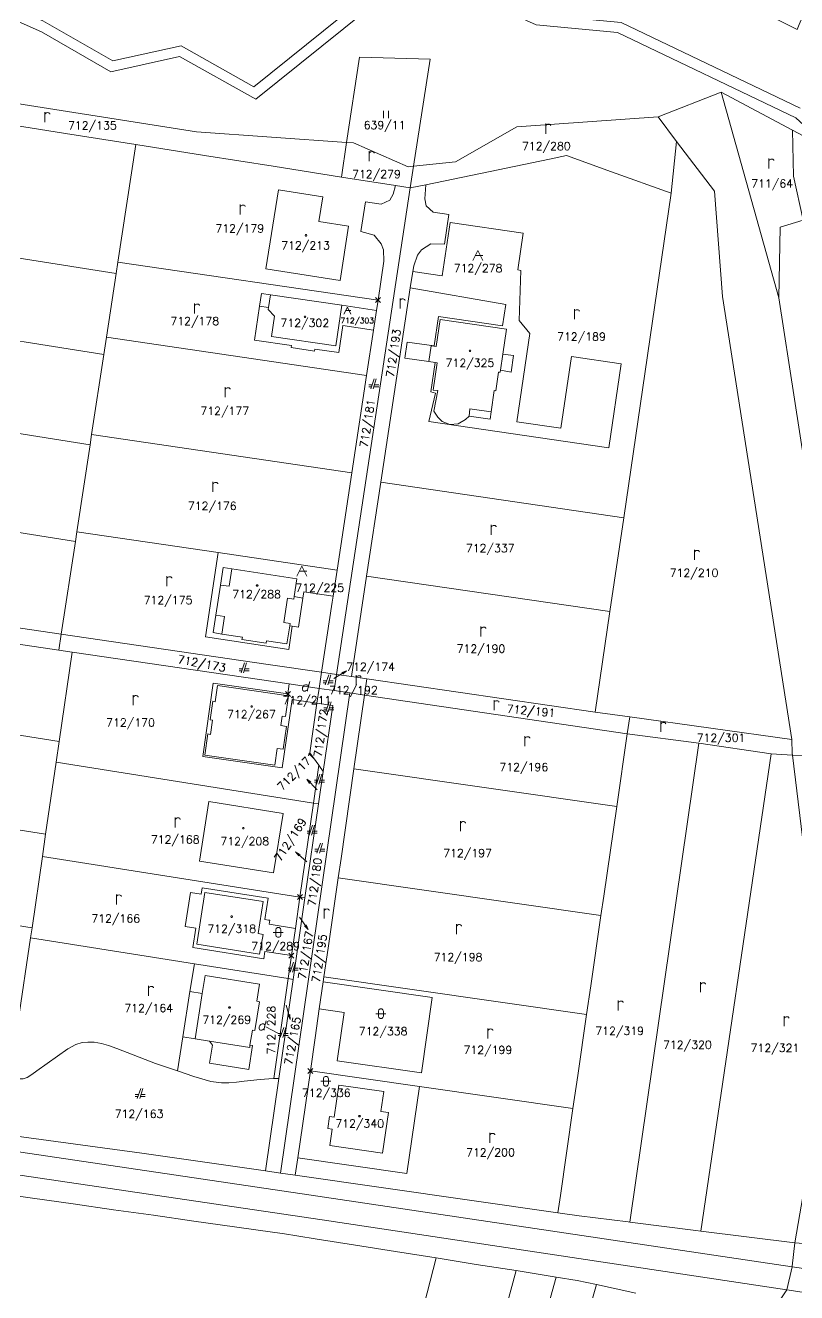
# Model space of a CAD drawing. Extents: x -443817 to 3, y -1171930 to -442383.
# Drawn here: x -441924.7 to -441770.6, y -1170293.8 to -1170040.4 of the extents above; entities that cross this region are included whole.
import ezdxf
from ezdxf.enums import TextEntityAlignment as Align

# ---------------------------------------------------------------- set-up
doc = ezdxf.new("R2010")
doc.units = 0
doc.header["$LTSCALE"] = 0.5
doc.header["$PDMODE"] = 3
doc.header["$PDSIZE"] = 0.5
doc.layers.add('KLADPAR', color=7, linetype='Continuous', lineweight=0)
doc.layers.add('ZAPPAR', color=7, linetype='Continuous', lineweight=0)
doc.styles.add('ROMANS', font='romans.shx', dxfattribs={"height": 0.2})

# ---------------------------------------------------------------- blocks, each defined once
blk = doc.blocks.new('$479')
at = {"color": 0, "flags": 128}
for points in [[(0, 0), (0, 1.27), (0, 2)], [(0, 1.6), (0.1, 1.73), (0.23, 1.84), (0.37, 1.89), (0.6, 1.9), (0.77, 1.87), (0.87, 1.8), (0.96, 1.7), (1, 1.6)]]:
    blk.add_lwpolyline(points, dxfattribs=at)
blk = doc.blocks.new('$32')
at = {"color": 0}
for p, q in [((-0.5, 1.5), (-0.5, 0)), ((0.5, 0), (0.5, 1.5))]:
    blk.add_line(p, q, dxfattribs=at)
blk = doc.blocks.new('$432')
at = {"color": 0}
for p, q in [((-0.32, 0.8), (-1, 0.8)), ((-1, 0.4), (-0.46, 0.4)), ((0.1, 2), (-0.6, 0)), ((-0.1, 0), (0.5, 2)), ((0.02, 0.4), (1, 0.4)), ((1, 0.8), (0.14, 0.8))]:
    blk.add_line(p, q, dxfattribs=at)
blk = doc.blocks.new('$45')
at = {"color": 0, "flags": 128}
blk.add_lwpolyline([(0.09, 0.15), (0.18, 0), (0.09, -0.15), (-0.09, -0.15), (-0.18, 0), (-0.09, 0.15), (0.09, 0.15)], dxfattribs=at)
blk = doc.blocks.new('$489')
at = {"color": 0}
blk.add_line((-0.2, 2), (0, 3), dxfattribs=at)
at = {"color": 0, "flags": 128}
blk.add_lwpolyline([(0, 0), (0, 3), (0.2, 2)], dxfattribs=at)
blk = doc.blocks.new('$435')
at = {"color": 0}
blk.add_line((1, 1), (-0.5, 1), dxfattribs=at)
at = {"color": 0, "flags": 128}
blk.add_lwpolyline([(-1, 0), (0, 2), (1, 0)], dxfattribs=at)
blk = doc.blocks.new('$431')
at = {"color": 0}
blk.add_line((0.63, 0.99), (0.9, 1.89), dxfattribs=at)
at = {"color": 0, "flags": 128}
blk.add_lwpolyline([(0.45, 0), (0.45, 0.27), (0.63, 0.99), (0.54, 1.17), (0.36, 1.26), (0.09, 1.26), (-0.18, 1.17), (-0.36, 0.99), (-0.54, 0.72), (-0.54, 0.36), (-0.45, 0.09), (-0.27, 0), (0, 0), (0.18, 0.09), (0.45, 0.27)], dxfattribs=at)
blk = doc.blocks.new('$42')
at = {"color": 0, "flags": 128}
for points in [[(-1, 1), (0.27, 1), (1, 1)], [(-0.5, 1.5), (-0.4, 1.79), (-0.15, 1.97), (0.16, 1.97), (0.41, 1.79), (0.51, 1.5), (0.51, 0.5), (0.41, 0.21), (0.16, 0.03), (-0.15, 0.03), (-0.4, 0.21), (-0.5, 0.5), (-0.5, 1.5)]]:
    blk.add_lwpolyline(points, dxfattribs=at)

msp = doc.modelspace()

# ---------------------------------------------------------------- linework, layer by layer
at = {"layer": 'KLADPAR', "color": 7, "linetype": 'Continuous', "flags": 128}
for points in [[(-442157.17, -1169922.18), (-442135.45, -1169922.33), (-442127.41, -1169924.68), (-442114.64, -1169925.98), (-442095.32, -1169928.71), (-442054.84, -1169953.17), (-442043.97, -1169962.1), (-442006.12, -1169971.28), (-441968.82, -1170003.87), (-441948.55, -1170027.5), (-441921.15, -1170039.56), (-441907.17, -1170047.55), (-441893.51, -1170044.5), (-441879.01, -1170052.7), (-441857.96, -1170035.78), (-441840.73, -1170029.84), (-441821.91, -1170038.34), (-441805.59, -1170039.89), (-441769.88, -1170056.97)], [(-441769.88, -1170056.97), (-441805.59, -1170039.89), (-441821.91, -1170038.34), (-441840.73, -1170029.84), (-441857.96, -1170035.78), (-441879.01, -1170052.7), (-441893.51, -1170044.5), (-441907.17, -1170047.55), (-441921.15, -1170039.56), (-441948.55, -1170027.5), (-441968.82, -1170003.87), (-442006.12, -1169971.28), (-442043.97, -1169962.1), (-442054.84, -1169953.17), (-442095.32, -1169928.71), (-442114.64, -1169925.98), (-442127.41, -1169924.68), (-442135.45, -1169922.33), (-442157.17, -1169922.18)], [(-441763.47, -1170065.56), (-441770.69, -1170058.9), (-441806.32, -1170041.87), (-441822.62, -1170040.36), (-441840.86, -1170032.04), (-441856.66, -1170037.52), (-441878.61, -1170055.2), (-441893.89, -1170046.67), (-441907.61, -1170049.73), (-441921.46, -1170041.74), (-441949.78, -1170029.14), (-441970.37, -1170004.86), (-442007.09, -1169973.11), (-442044.95, -1169963.95), (-442056.29, -1169954.6), (-442096.01, -1169930.65), (-442116.28, -1169927.78), (-442127.59, -1169926.69), (-442135.94, -1169924.31), (-442157.75, -1169924.15)], [(-442157.75, -1169924.15), (-442135.94, -1169924.31), (-442127.59, -1169926.69), (-442116.28, -1169927.78), (-442096.01, -1169930.65), (-442056.29, -1169954.6), (-442044.95, -1169963.95), (-442007.09, -1169973.11), (-441970.37, -1170004.86), (-441949.78, -1170029.14), (-441949.78, -1170029.14), (-441921.46, -1170041.74), (-441907.61, -1170049.73), (-441893.89, -1170046.67), (-441878.61, -1170055.2), (-441856.66, -1170037.52), (-441840.86, -1170032.04), (-441822.62, -1170040.36), (-441806.32, -1170041.87), (-441770.69, -1170058.9), (-441763.47, -1170065.56)], [(-441736.02, -1170080.26), (-441771.37, -1170061.39), (-441785.66, -1170053.77), (-441798.24, -1170058.7), (-441826.48, -1170060.75), (-441838.72, -1170067.75), (-441847.08, -1170068.62), (-441843.78, -1170047.19), (-441857.92, -1170046.81), (-441860.48, -1170063.85), (-441890.49, -1170061.7), (-441934.89, -1170054.74), (-441955.74, -1170055.73), (-441958.38, -1170051.88), (-441956.46, -1170038.62)], [(-441778.86, -1170037.04), (-441770.48, -1170041.27)], [(-441768.91, -1170186.49), (-441771.38, -1170186.35), (-441771.42, -1170186.02), (-441771.55, -1170183.22), (-441785.39, -1170094.67), (-441787, -1170073.61), (-441794.59, -1170063.68), (-441798.24, -1170058.7), (-441785.66, -1170053.77), (-441774.11, -1170094.89), (-441767.83, -1170135.41)], [(-441925.11, -1170251.07), (-441924.27, -1170250.79), (-441923.35, -1170250.24), (-441922.37, -1170249.49), (-441916.17, -1170245.09), (-441914.57, -1170244.24), (-441913.31, -1170243.84), (-441912.21, -1170243.75), (-441910.9, -1170243.76), (-441909.47, -1170244), (-441908.02, -1170244.45), (-441906.39, -1170245), (-441898.67, -1170247.99), (-441894.28, -1170249.47), (-441890.97, -1170250.59), (-441887.57, -1170251.59), (-441885.47, -1170251.89), (-441884.02, -1170251.91), (-441882.5, -1170251.72), (-441880.93, -1170251.58), (-441877.72, -1170251.22), (-441876, -1170251.1), (-441875.02, -1170251.05), (-441874.01, -1170250.99), (-441876.68, -1170269.49), (-441901.42, -1170265.93), (-441929.36, -1170262.17)], [(-441929.36, -1170262.17), (-441901.42, -1170265.93), (-441876.68, -1170269.49), (-441873.7, -1170269.92), (-441870.73, -1170270.35), (-441818.27, -1170277.88), (-441814.03, -1170278.49), (-441804.25, -1170279.71), (-441803.89, -1170279.75), (-441790.69, -1170281.39), (-441789.68, -1170281.52), (-441770.95, -1170283.85), (-441771.44, -1170288.52), (-441771.48, -1170288.69), (-441772.51, -1170293.3), (-441776.79, -1170299.65)], [(-441931.28, -1170273.82), (-441923.25, -1170274.95), (-441915.12, -1170276.11), (-441907.08, -1170277.25), (-441899.05, -1170278.38), (-441891.01, -1170279.53), (-441882.88, -1170280.68), (-441874.84, -1170281.79), (-441873.26, -1170282.04), (-441866.74, -1170283.08), (-441858.72, -1170284.35), (-441850.72, -1170285.64), (-441842.58, -1170286.91), (-441870.27, -1170394.72)], [(-441802.7, -1170293.97), (-441810.57, -1170292.23), (-441814.44, -1170291.38), (-441818.6, -1170290.72), (-441826.6, -1170289.44), (-441834.6, -1170288.18), (-441842.58, -1170286.91), (-441850.72, -1170285.64), (-441858.72, -1170284.35), (-441866.74, -1170283.08), (-441873.26, -1170282.04), (-441874.84, -1170281.79), (-441882.88, -1170280.68), (-441891.01, -1170279.53), (-441899.05, -1170278.38), (-441907.08, -1170277.25), (-441915.12, -1170276.11), (-441923.25, -1170274.95), (-441931.28, -1170273.82)], [(-441776.79, -1170299.65), (-441772.51, -1170293.3), (-441771.48, -1170288.69), (-441771.44, -1170288.52), (-441770.95, -1170283.85), (-441769.2, -1170284.01)], [(-441841.62, -1170401.2), (-441810.57, -1170292.23), (-441802.7, -1170293.97)]]:
    msp.add_lwpolyline(points, dxfattribs=at)
for points in [[(-441763.11, -1170024.05), (-441770.05, -1170040.26), (-441770.48, -1170041.27), (-441778.86, -1170037.04), (-441794.9, -1170028.2), (-441797, -1170022.4), (-441788.6, -1170008.6), (-441763.11, -1170024.05)], [(-441847.08, -1170068.62), (-441848.18, -1170068.73), (-441859.12, -1170063.95), (-441860.48, -1170063.85), (-441857.92, -1170046.81), (-441843.78, -1170047.19), (-441847.08, -1170068.62)], [(-441890.49, -1170061.7), (-441860.48, -1170063.85), (-441861.52, -1170070.76), (-441875.15, -1170068.61), (-441888.87, -1170066.44), (-441902.61, -1170064.27), (-441916.63, -1170062.06), (-441930.41, -1170059.88), (-441944.99, -1170057.57), (-441955.89, -1170055.85), (-441956.21, -1170058.02), (-441959.2, -1170057.55), (-441958.38, -1170051.88), (-441955.74, -1170055.73), (-441934.89, -1170054.74), (-441890.49, -1170061.7)], [(-441774.11, -1170094.89), (-441785.66, -1170053.77), (-441771.37, -1170061.39), (-441771.21, -1170070.59), (-441769.24, -1170079.36), (-441773.87, -1170080.77), (-441774.11, -1170094.89)], [(-441906.52, -1170090.03), (-441959.65, -1170081.63), (-441956.21, -1170058.02), (-441955.89, -1170055.85), (-441944.99, -1170057.57), (-441930.41, -1170059.88), (-441916.63, -1170062.06), (-441902.61, -1170064.27), (-441906.18, -1170087.76), (-441906.52, -1170090.03)], [(-441847.75, -1170072.94), (-441847.08, -1170068.62), (-441838.72, -1170067.75), (-441826.48, -1170060.75), (-441798.24, -1170058.7), (-441794.59, -1170063.68), (-441795.6, -1170074.01), (-441807.55, -1170069.7), (-441816.55, -1170066.46), (-441819.96, -1170067.17), (-441833.72, -1170070.03), (-441844.62, -1170072.29), (-441847.75, -1170072.94)], [(-441767.83, -1170135.41), (-441774.11, -1170094.89), (-441773.87, -1170080.77), (-441769.24, -1170079.36), (-441771.21, -1170070.59), (-441771.37, -1170061.39), (-441736.02, -1170080.26), (-441735.9, -1170129.11), (-441737.94, -1170113.93), (-441737.97, -1170103.02), (-441750.99, -1170103.08), (-441752.99, -1170103.09), (-441752.93, -1170114.99), (-441741.83, -1170114.99), (-441739.14, -1170133.31), (-441740.88, -1170133.41), (-441767.83, -1170135.41)], [(-441854.2, -1170095.37), (-441906.18, -1170087.76), (-441902.61, -1170064.27), (-441888.87, -1170066.44), (-441875.15, -1170068.61), (-441861.52, -1170070.76), (-441850.72, -1170072.47), (-441851.2, -1170074.18), (-441851.87, -1170075.42), (-441853.56, -1170076.18), (-441856.67, -1170075.72), (-441857.62, -1170081.65), (-441854.98, -1170082.39), (-441853.58, -1170084.09), (-441853.08, -1170085.34), (-441853.01, -1170087.58), (-441854.2, -1170095.37)], [(-441847.08, -1170068.62), (-441847.75, -1170072.94), (-441850.72, -1170072.47), (-441861.52, -1170070.76), (-441860.48, -1170063.85), (-441859.12, -1170063.95), (-441848.18, -1170068.73), (-441847.08, -1170068.62)], [(-441771.55, -1170183.22), (-441803.91, -1170178.72), (-441810.8, -1170177.77), (-441807.85, -1170157.66), (-441805.1, -1170138.88), (-441795.6, -1170074.01), (-441794.59, -1170063.68), (-441787, -1170073.61), (-441785.39, -1170094.67), (-441771.55, -1170183.22)], [(-441844.62, -1170072.29), (-441833.72, -1170070.03), (-441819.96, -1170067.17), (-441816.55, -1170066.46), (-441807.55, -1170069.7), (-441795.6, -1170074.01), (-441805.1, -1170138.88), (-441853.63, -1170131.77), (-441847.75, -1170092.95), (-441828.69, -1170096.22), (-441829.32, -1170100.53), (-441842.1, -1170098.66), (-441842.96, -1170104.54), (-441848.38, -1170103.75), (-441848.87, -1170106.96), (-441844.03, -1170107.67), (-441842.81, -1170107.85), (-441843.67, -1170113.74), (-441842.74, -1170113.95), (-441844.03, -1170119.66), (-441808.11, -1170124.92), (-441805.65, -1170108.1), (-441815.54, -1170106.65), (-441817.64, -1170120.99), (-441826.45, -1170119.7), (-441823.86, -1170102.07), (-441826.02, -1170099.44), (-441825.68, -1170089.44), (-441826.29, -1170089.35), (-441825.21, -1170081.98), (-441839.81, -1170079.84), (-441841.37, -1170090.51), (-441847.24, -1170089.63), (-441847.07, -1170088.49), (-441846.34, -1170086.36), (-441845.49, -1170085.32), (-441843.65, -1170084.11), (-441840.91, -1170084.19), (-441840.06, -1170078.24), (-441843.16, -1170077.76), (-441844.55, -1170076.53), (-441844.82, -1170075.15), (-441844.62, -1170072.29)], [(-441866, -1170079.67), (-441865.22, -1170074.73), (-441874.11, -1170073.33), (-441876.6, -1170089.13), (-441861.79, -1170091.48), (-441860.07, -1170080.61), (-441866, -1170079.67)], [(-441865.22, -1170074.73), (-441866, -1170079.67), (-441860.07, -1170080.61), (-441861.79, -1170091.48), (-441876.6, -1170089.13), (-441874.11, -1170073.33), (-441865.22, -1170074.73)], [(-441856.48, -1170110.42), (-441855.11, -1170101.39), (-441854.51, -1170097.44), (-441854.2, -1170095.37), (-441853.01, -1170087.58), (-441853.08, -1170085.34), (-441853.58, -1170084.09), (-441854.98, -1170082.39), (-441857.62, -1170081.65), (-441856.67, -1170075.72), (-441853.56, -1170076.18), (-441851.87, -1170075.42), (-441851.2, -1170074.18), (-441850.72, -1170072.47), (-441847.75, -1170072.94), (-441862.5, -1170170.21), (-441865.48, -1170169.78), (-441863.35, -1170155.77), (-441863.18, -1170154.58), (-441862.38, -1170149.34), (-441859.43, -1170129.88), (-441856.48, -1170110.42)], [(-441847.75, -1170072.94), (-441844.62, -1170072.29), (-441844.82, -1170075.15), (-441844.55, -1170076.53), (-441843.16, -1170077.76), (-441840.06, -1170078.24), (-441840.91, -1170084.19), (-441843.65, -1170084.11), (-441845.49, -1170085.32), (-441846.34, -1170086.36), (-441847.07, -1170088.49), (-441847.24, -1170089.63), (-441847.75, -1170092.95), (-441853.63, -1170131.77), (-441856.48, -1170150.54), (-441859.53, -1170170.64), (-441862.5, -1170170.21), (-441847.75, -1170072.94)], [(-441908.99, -1170106.22), (-441941.76, -1170101.04), (-441962.02, -1170097.84), (-441959.65, -1170081.63), (-441906.52, -1170090.03), (-441908.47, -1170102.81), (-441908.99, -1170106.22)], [(-441828.69, -1170096.22), (-441847.75, -1170092.95), (-441847.24, -1170089.63), (-441841.37, -1170090.51), (-441839.81, -1170079.84), (-441825.21, -1170081.98), (-441826.29, -1170089.35), (-441825.68, -1170089.44), (-441826.02, -1170099.44), (-441823.86, -1170102.07), (-441826.45, -1170119.7), (-441817.64, -1170120.99), (-441815.54, -1170106.65), (-441805.65, -1170108.1), (-441808.11, -1170124.92), (-441844.03, -1170119.66), (-441842.74, -1170113.95), (-441843.67, -1170113.74), (-441842.81, -1170107.85), (-441842.4, -1170107.91), (-441843.21, -1170113.35), (-441842.24, -1170113.43), (-441843.02, -1170117.6), (-441842.28, -1170118.81), (-441841.38, -1170119.64), (-441839.82, -1170120.22), (-441838.17, -1170120.11), (-441836.7, -1170119.24), (-441836, -1170118.59), (-441831.79, -1170119.21), (-441831.57, -1170117.73), (-441830.96, -1170113.48), (-441830.66, -1170113.53), (-441830.13, -1170109.76), (-441829.78, -1170109.81), (-441829.71, -1170109.41), (-441827.57, -1170109.77), (-441827.11, -1170106.48), (-441829.25, -1170106.17), (-441828.52, -1170101.18), (-441841.77, -1170099.25), (-441842.55, -1170104.63), (-441843.56, -1170104.49), (-441844.03, -1170107.67), (-441848.87, -1170106.96), (-441848.38, -1170103.75), (-441842.96, -1170104.54), (-441842.1, -1170098.66), (-441829.32, -1170100.53), (-441828.69, -1170096.22)], [(-441854.2, -1170095.37), (-441854.51, -1170097.44), (-441861.43, -1170096.41), (-441875.68, -1170094.29), (-441877.5, -1170094.02), (-441877.89, -1170096.6), (-441878.89, -1170103.36), (-441871.48, -1170104.46), (-441871.54, -1170104.86), (-441866.89, -1170105.55), (-441866.84, -1170105.15), (-441862.03, -1170105.86), (-441861.23, -1170100.48), (-441855.11, -1170101.39), (-441856.48, -1170110.42), (-441908.47, -1170102.81), (-441906.52, -1170090.03), (-441906.18, -1170087.76), (-441854.2, -1170095.37)], [(-441854.51, -1170097.44), (-441855.11, -1170101.39), (-441861.23, -1170100.48), (-441862.03, -1170105.86), (-441866.84, -1170105.15), (-441866.89, -1170105.55), (-441871.54, -1170104.86), (-441871.48, -1170104.46), (-441878.89, -1170103.36), (-441877.89, -1170096.6), (-441877.5, -1170094.02), (-441875.68, -1170094.29), (-441876.06, -1170096.88), (-441876.12, -1170097.26), (-441874.89, -1170098.56), (-441875.5, -1170102.63), (-441862.64, -1170104.54), (-441861.43, -1170096.41), (-441854.51, -1170097.44)], [(-441861.43, -1170096.41), (-441862.64, -1170104.54), (-441875.5, -1170102.63), (-441874.89, -1170098.56), (-441876.12, -1170097.26), (-441876.06, -1170096.88), (-441875.68, -1170094.29), (-441861.43, -1170096.41)], [(-441841.77, -1170099.25), (-441828.52, -1170101.18), (-441829.25, -1170106.17), (-441827.11, -1170106.48), (-441827.57, -1170109.77), (-441829.71, -1170109.41), (-441829.78, -1170109.81), (-441830.13, -1170109.76), (-441830.66, -1170113.53), (-441830.96, -1170113.48), (-441831.57, -1170117.73), (-441831.79, -1170119.21), (-441836, -1170118.59), (-441836.7, -1170119.24), (-441838.17, -1170120.11), (-441839.82, -1170120.22), (-441841.38, -1170119.64), (-441842.28, -1170118.81), (-441843.02, -1170117.6), (-441842.24, -1170113.43), (-441843.21, -1170113.35), (-441842.4, -1170107.91), (-441842.81, -1170107.85), (-441844.03, -1170107.67), (-441843.56, -1170104.49), (-441842.55, -1170104.63), (-441841.77, -1170099.25)], [(-441911.73, -1170124.3), (-441944.4, -1170119.13), (-441964.64, -1170115.92), (-441964.08, -1170112.03), (-441943.85, -1170115.07), (-441941.76, -1170101.04), (-441908.99, -1170106.22), (-441911.42, -1170122.27), (-441911.73, -1170124.3)], [(-441859.43, -1170129.88), (-441911.42, -1170122.27), (-441908.99, -1170106.22), (-441908.47, -1170102.81), (-441856.48, -1170110.42), (-441859.43, -1170129.88)], [(-441914.67, -1170143.62), (-441967.46, -1170135.27), (-441966.7, -1170130.08), (-441946.46, -1170133.11), (-441944.4, -1170119.13), (-441911.73, -1170124.3), (-441914.38, -1170141.73), (-441914.67, -1170143.62)], [(-441886.13, -1170145.86), (-441914.38, -1170141.73), (-441911.73, -1170124.3), (-441911.42, -1170122.27), (-441859.43, -1170129.88), (-441862.38, -1170149.34), (-441886.13, -1170145.86)], [(-441967.46, -1170135.27), (-441914.67, -1170143.62), (-441917.51, -1170162.17), (-441931.56, -1170160.11), (-441945.36, -1170158.09), (-441959.32, -1170156.06), (-441970.26, -1170154.46), (-441967.46, -1170135.27)], [(-441871.32, -1170160.6), (-441870.12, -1170160.8), (-441869.23, -1170154.94), (-441869.04, -1170153.72), (-441863.18, -1170154.58), (-441863.35, -1170155.77), (-441865.48, -1170169.78), (-441876.15, -1170168.22), (-441917.51, -1170162.17), (-441914.67, -1170143.62), (-441914.38, -1170141.73), (-441886.13, -1170145.86), (-441888.68, -1170162.69), (-441872.02, -1170165.21), (-441871.32, -1170160.6)], [(-441862.38, -1170149.34), (-441863.18, -1170154.58), (-441869.04, -1170153.72), (-441869.23, -1170154.94), (-441870.95, -1170154.67), (-441870.43, -1170151.09), (-441883.41, -1170149.11), (-441885.17, -1170148.85), (-441885.7, -1170152.34), (-441886.62, -1170158.39), (-441887.15, -1170161.87), (-441885.39, -1170162.14), (-441881.3, -1170162.75), (-441881.38, -1170163.23), (-441876.55, -1170163.96), (-441876.48, -1170163.49), (-441872.39, -1170164.11), (-441871.84, -1170160.52), (-441871.32, -1170160.6), (-441872.02, -1170165.21), (-441888.68, -1170162.69), (-441886.13, -1170145.86), (-441862.38, -1170149.34)], [(-441870.12, -1170160.8), (-441871.32, -1170160.6), (-441871.84, -1170160.52), (-441872.39, -1170164.11), (-441876.48, -1170163.49), (-441876.55, -1170163.96), (-441881.38, -1170163.23), (-441881.3, -1170162.75), (-441885.39, -1170162.14), (-441887.15, -1170161.87), (-441886.62, -1170158.39), (-441885.7, -1170152.34), (-441885.17, -1170148.85), (-441883.41, -1170149.11), (-441870.43, -1170151.09), (-441870.95, -1170154.67), (-441869.23, -1170154.94), (-441870.12, -1170160.8)], [(-441856.48, -1170150.54), (-441807.85, -1170157.66), (-441810.8, -1170177.77), (-441856.41, -1170171.09), (-441859.53, -1170170.64), (-441856.48, -1170150.54)], [(-441917.99, -1170165.34), (-441967.84, -1170158), (-441968.91, -1170158.85), (-441971.15, -1170160.64), (-441970.26, -1170154.46), (-441959.32, -1170156.06), (-441945.36, -1170158.09), (-441931.56, -1170160.11), (-441917.51, -1170162.17), (-441917.99, -1170165.34)], [(-441917.9, -1170183.6), (-441973.21, -1170174.85), (-441972.68, -1170171.18), (-441952.43, -1170174.17), (-441950.57, -1170161.55), (-441968.91, -1170158.85), (-441967.84, -1170158), (-441917.99, -1170165.34), (-441915.3, -1170165.75), (-441917.9, -1170183.6)], [(-441871.93, -1170172.13), (-441915.3, -1170165.75), (-441917.99, -1170165.34), (-441917.51, -1170162.17), (-441876.15, -1170168.22), (-441865.48, -1170169.78), (-441865.97, -1170173.01), (-441871.93, -1170172.13)], [(-441867.1, -1170195.94), (-441918.51, -1170187.78), (-441917.9, -1170183.6), (-441915.3, -1170165.75), (-441871.93, -1170172.13), (-441872.21, -1170174.11), (-441887.11, -1170171.96), (-441889.23, -1170186.63), (-441873.34, -1170188.93), (-441871.36, -1170175.23), (-441866.42, -1170175.98), (-441867.85, -1170185.88), (-441866.03, -1170188.38), (-441867.1, -1170195.94)], [(-441856.87, -1170174.36), (-441859.85, -1170173.92), (-441862.99, -1170173.45), (-441862.5, -1170170.21), (-441859.53, -1170170.64), (-441856.41, -1170171.09), (-441856.87, -1170174.36)], [(-441872.21, -1170174.11), (-441871.93, -1170172.13), (-441865.97, -1170173.01), (-441866.42, -1170175.98), (-441871.36, -1170175.23), (-441873.34, -1170188.93), (-441889.23, -1170186.63), (-441887.11, -1170171.96), (-441872.21, -1170174.11)], [(-441886.25, -1170172.45), (-441886.72, -1170175.68), (-441887.21, -1170175.6), (-441887.75, -1170179.27), (-441887.25, -1170179.35), (-441887.67, -1170182.21), (-441888.17, -1170182.13), (-441888.78, -1170186.34), (-441874.82, -1170188.38), (-441874.33, -1170185.01), (-441873.14, -1170185.18), (-441872.47, -1170180.63), (-441873.64, -1170180.46), (-441873.36, -1170178.56), (-441872.68, -1170178.66), (-441872.08, -1170174.52), (-441886.25, -1170172.45)], [(-441886.72, -1170175.68), (-441886.25, -1170172.45), (-441872.08, -1170174.52), (-441872.68, -1170178.66), (-441873.36, -1170178.56), (-441873.64, -1170180.46), (-441872.47, -1170180.63), (-441873.14, -1170185.18), (-441874.33, -1170185.01), (-441874.82, -1170188.38), (-441888.78, -1170186.34), (-441888.17, -1170182.13), (-441887.67, -1170182.21), (-441887.25, -1170179.35), (-441887.75, -1170179.27), (-441887.21, -1170175.6), (-441886.72, -1170175.68)], [(-441868.8, -1170214.91), (-441866.08, -1170196.1), (-441865.14, -1170189.6), (-441863.24, -1170176.46), (-441866.42, -1170175.98), (-441865.97, -1170173.01), (-441862.99, -1170173.45), (-441859.85, -1170173.92), (-441873.7, -1170269.92), (-441876.68, -1170269.49), (-441874.01, -1170250.99), (-441871.15, -1170231.2), (-441868.8, -1170214.91)], [(-441803.91, -1170178.72), (-441804.4, -1170182.1), (-441856.87, -1170174.36), (-441856.41, -1170171.09), (-441810.8, -1170177.77), (-441803.91, -1170178.72)], [(-441920.61, -1170202.17), (-441975.89, -1170193.43), (-441974.57, -1170184.25), (-441968.27, -1170185.25), (-441968.98, -1170189.69), (-441956.63, -1170191.65), (-441954.68, -1170179.3), (-441973.42, -1170176.33), (-441973.21, -1170174.85), (-441917.9, -1170183.6), (-441918.51, -1170187.78), (-441920.61, -1170202.17)], [(-441859.85, -1170173.92), (-441856.87, -1170174.36), (-441859, -1170189.1), (-441861.58, -1170207.02), (-441862.14, -1170210.88), (-441864.17, -1170224.94), (-441865, -1170230.68), (-441865.14, -1170231.67), (-441865.93, -1170237.11), (-441866.76, -1170242.86), (-441867.72, -1170249.49), (-441870.23, -1170266.89), (-441870.73, -1170270.35), (-441873.7, -1170269.92), (-441859.85, -1170173.92)], [(-441865.14, -1170189.6), (-441866.03, -1170188.38), (-441867.85, -1170185.88), (-441866.42, -1170175.98), (-441863.24, -1170176.46), (-441865.14, -1170189.6)], [(-441804.4, -1170182.1), (-441803.91, -1170178.72), (-441771.55, -1170183.22), (-441771.42, -1170186.02), (-441771.38, -1170186.35), (-441775.62, -1170186.1), (-441790.11, -1170183.96), (-441804.4, -1170182.1)], [(-441806.51, -1170196.64), (-441804.4, -1170182.1), (-441790.11, -1170183.96), (-441803.89, -1170279.75), (-441804.25, -1170279.71), (-441814.03, -1170278.49), (-441818.27, -1170277.88), (-441817.77, -1170274.43), (-441815.25, -1170257.02), (-441814.29, -1170250.4), (-441812.53, -1170238.22), (-441811.7, -1170232.48), (-441809.66, -1170218.42), (-441809.1, -1170214.56), (-441806.51, -1170196.64)], [(-441789.68, -1170281.52), (-441790.69, -1170281.39), (-441803.89, -1170279.75), (-441790.11, -1170183.96), (-441775.62, -1170186.1), (-441789.68, -1170281.52)], [(-441869.81, -1170214.76), (-441921.25, -1170206.6), (-441920.61, -1170202.17), (-441918.51, -1170187.78), (-441867.1, -1170195.94), (-441869.81, -1170214.76)], [(-441770.95, -1170283.85), (-441789.68, -1170281.52), (-441775.62, -1170186.1), (-441771.38, -1170186.35), (-441768.21, -1170212.69), (-441763.76, -1170242.54), (-441770.95, -1170283.85)], [(-441771.38, -1170186.35), (-441768.91, -1170186.49), (-441766.44, -1170212.67), (-441762.38, -1170242.9), (-441769.2, -1170284.01), (-441770.95, -1170283.85), (-441763.76, -1170242.54), (-441768.21, -1170212.69), (-441771.38, -1170186.35)], [(-441806.51, -1170196.64), (-441809.1, -1170214.56), (-441809.66, -1170218.42), (-441862.14, -1170210.88), (-441861.58, -1170207.02), (-441859, -1170189.1), (-441806.51, -1170196.64)], [(-441923.33, -1170220.89), (-441953.92, -1170216.05), (-441978.59, -1170212.14), (-441976.75, -1170199.37), (-441970.81, -1170200.23), (-441972.04, -1170209.13), (-441958.21, -1170211.32), (-441956.3, -1170197.54), (-441976.03, -1170194.42), (-441975.89, -1170193.43), (-441920.61, -1170202.17), (-441921.25, -1170206.6), (-441923.33, -1170220.89)], [(-441890.89, -1170228.07), (-441923.62, -1170222.89), (-441923.33, -1170220.89), (-441921.25, -1170206.6), (-441869.81, -1170214.76), (-441870.71, -1170221), (-441875.93, -1170220.17), (-441875.81, -1170219.38), (-441876.05, -1170219.34), (-441876.8, -1170219.22), (-441876.12, -1170214.97), (-441889.31, -1170212.88), (-441889.51, -1170214.17), (-441891.68, -1170213.82), (-441892.76, -1170220.64), (-441890.59, -1170220.98), (-441891.2, -1170224.83), (-441877.03, -1170227.08), (-441876.79, -1170225.6), (-441871.49, -1170226.44), (-441872.15, -1170231.04), (-441890.89, -1170228.07)], [(-441809.66, -1170218.42), (-441811.7, -1170232.48), (-441812.53, -1170238.22), (-441865, -1170230.68), (-441864.17, -1170224.94), (-441862.14, -1170210.88), (-441809.66, -1170218.42)], [(-441871.49, -1170226.44), (-441876.79, -1170225.6), (-441877.03, -1170227.08), (-441891.2, -1170224.83), (-441890.59, -1170220.98), (-441892.76, -1170220.64), (-441891.68, -1170213.82), (-441889.51, -1170214.17), (-441889.31, -1170212.88), (-441876.12, -1170214.97), (-441876.8, -1170219.22), (-441876.05, -1170219.34), (-441875.81, -1170219.38), (-441875.93, -1170220.17), (-441870.71, -1170221), (-441871.49, -1170226.44)], [(-441890.42, -1170224.17), (-441888.78, -1170213.83), (-441877.17, -1170215.64), (-441878.14, -1170222.04), (-441877.17, -1170222.2), (-441877.86, -1170226.17), (-441890.42, -1170224.17)], [(-441888.78, -1170213.83), (-441890.42, -1170224.17), (-441877.86, -1170226.17), (-441877.17, -1170222.2), (-441878.14, -1170222.04), (-441877.17, -1170215.64), (-441888.78, -1170213.83)], [(-441926.07, -1170239.57), (-441956.58, -1170234.72), (-441953.92, -1170216.05), (-441923.33, -1170220.89), (-441923.62, -1170222.89), (-441926.07, -1170239.57)], [(-441871.15, -1170231.2), (-441872.15, -1170231.04), (-441871.49, -1170226.44), (-441870.71, -1170221), (-441869.81, -1170214.76), (-441868.8, -1170214.91), (-441871.15, -1170231.2)], [(-441891.77, -1170233.62), (-441893.2, -1170242.66), (-441894.28, -1170249.47), (-441898.67, -1170247.99), (-441906.39, -1170245), (-441908.02, -1170244.45), (-441909.47, -1170244), (-441910.9, -1170243.76), (-441912.21, -1170243.75), (-441913.31, -1170243.84), (-441914.57, -1170244.24), (-441916.17, -1170245.09), (-441922.37, -1170249.49), (-441923.35, -1170250.24), (-441924.27, -1170250.79), (-441925.11, -1170251.07), (-441925.75, -1170251.06), (-441927.71, -1170250.86), (-441926.07, -1170239.57), (-441923.62, -1170222.89), (-441890.89, -1170228.07), (-441891.77, -1170233.62)], [(-441872.15, -1170231.04), (-441875.02, -1170251.05), (-441876, -1170251.1), (-441877.72, -1170251.22), (-441880.93, -1170251.58), (-441882.5, -1170251.72), (-441884.02, -1170251.91), (-441885.47, -1170251.89), (-441887.57, -1170251.59), (-441890.97, -1170250.59), (-441894.28, -1170249.47), (-441893.2, -1170242.66), (-441890.75, -1170243.06), (-441887.85, -1170243.53), (-441887.28, -1170244.34), (-441887.85, -1170247.97), (-441880.03, -1170249.21), (-441879.27, -1170244.43), (-441879.78, -1170244.35), (-441879.3, -1170241.33), (-441878.8, -1170241.41), (-441877.89, -1170235.66), (-441878.39, -1170235.58), (-441877.85, -1170232.13), (-441888.75, -1170230.41), (-441889.32, -1170234.01), (-441891.77, -1170233.62), (-441890.89, -1170228.07), (-441872.15, -1170231.04)], [(-441893.2, -1170242.66), (-441891.77, -1170233.62), (-441889.32, -1170234.01), (-441888.75, -1170230.41), (-441877.85, -1170232.13), (-441878.39, -1170235.58), (-441877.89, -1170235.66), (-441878.8, -1170241.41), (-441879.3, -1170241.33), (-441879.78, -1170244.35), (-441879.27, -1170244.43), (-441880.03, -1170249.21), (-441887.85, -1170247.97), (-441887.28, -1170244.34), (-441887.85, -1170243.53), (-441890.75, -1170243.06), (-441893.2, -1170242.66)], [(-441812.53, -1170238.22), (-441814.29, -1170250.4), (-441815.25, -1170257.02), (-441845.94, -1170252.62), (-441867.72, -1170249.49), (-441866.76, -1170242.86), (-441865.93, -1170237.11), (-441860.97, -1170237.83), (-441862.36, -1170247.48), (-441845.53, -1170249.89), (-441843.36, -1170234.8), (-441865.14, -1170231.67), (-441865, -1170230.68), (-441812.53, -1170238.22)], [(-441843.36, -1170234.8), (-441845.53, -1170249.89), (-441862.36, -1170247.48), (-441860.97, -1170237.83), (-441865.93, -1170237.11), (-441865.14, -1170231.67), (-441843.36, -1170234.8)], [(-441815.25, -1170257.02), (-441817.77, -1170274.43), (-441818.27, -1170277.88), (-441870.73, -1170270.35), (-441870.23, -1170266.89), (-441848.46, -1170270.04), (-441845.94, -1170252.62), (-441815.25, -1170257.02)], [(-441862.99, -1170258.76), (-441862.06, -1170252.32), (-441853.04, -1170253.62), (-441853.61, -1170257.63), (-441852.13, -1170257.84), (-441853.29, -1170265.96), (-441863.82, -1170264.45), (-441863.34, -1170261.18), (-441864.24, -1170261.05), (-441863.88, -1170258.63), (-441862.99, -1170258.76)], [(-441862.06, -1170252.32), (-441862.99, -1170258.76), (-441863.88, -1170258.63), (-441864.24, -1170261.05), (-441863.34, -1170261.18), (-441863.82, -1170264.45), (-441853.29, -1170265.96), (-441852.13, -1170257.84), (-441853.61, -1170257.63), (-441853.04, -1170253.62), (-441862.06, -1170252.32)], [(-441870.27, -1170394.72), (-441842.58, -1170286.91), (-441834.6, -1170288.18), (-441826.6, -1170289.44), (-441856, -1170397.95), (-441870.27, -1170394.72)], [(-441848.82, -1170399.57), (-441818.6, -1170290.72), (-441814.44, -1170291.38), (-441810.57, -1170292.23), (-441841.62, -1170401.2), (-441848.82, -1170399.57)]]:
    msp.add_lwpolyline(points, close=True, dxfattribs=at)
at = {"layer": 'KLADPAR', "color": 7, "linetype": 'Continuous'}
for p in [(-441854.2, -1170095.37), (-441872.21, -1170174.11), (-441869.81, -1170214.76), (-441871.49, -1170226.44), (-441867.72, -1170249.49)]:
    msp.add_point(p, dxfattribs=at)
for points in [[(-441856.48, -1170150.54), (-441853.63, -1170131.77), (-441805.1, -1170138.88), (-441807.85, -1170157.66)], [(-441865.97, -1170173.01), (-441865.48, -1170169.78), (-441862.5, -1170170.21), (-441862.99, -1170173.45)], [(-441856.87, -1170174.36), (-441804.4, -1170182.1), (-441806.51, -1170196.64), (-441859, -1170189.1)], [(-441866.08, -1170196.1), (-441867.1, -1170195.94), (-441866.03, -1170188.38), (-441865.14, -1170189.6)], [(-441875.06, -1170209.88), (-441873.18, -1170198.01), (-441888, -1170195.66), (-441889.88, -1170207.53)], [(-441873.18, -1170198.01), (-441875.06, -1170209.88), (-441889.88, -1170207.53), (-441888, -1170195.66)], [(-441868.8, -1170214.91), (-441869.81, -1170214.76), (-441867.1, -1170195.94), (-441866.08, -1170196.1)], [(-441874.01, -1170250.99), (-441875.02, -1170251.05), (-441872.15, -1170231.04), (-441871.15, -1170231.2)], [(-441867.72, -1170249.49), (-441845.94, -1170252.62), (-441848.46, -1170270.04), (-441870.23, -1170266.89)], [(-441856, -1170397.95), (-441826.6, -1170289.44), (-441818.6, -1170290.72), (-441848.82, -1170399.57)]]:
    msp.add_3dface(points, dxfattribs=at)
at = {"layer": 'ZAPPAR', "color": 7, "linetype": 'Continuous'}
for p, q in [((-441877.89, -1170096.6), (-441876.06, -1170096.88)), ((-441829.25, -1170106.17), (-441829.71, -1170109.41)), ((-441889.32, -1170234.01), (-441890.75, -1170243.06)), ((-441764.55, -1170289.72), (-441771.48, -1170288.69)), ((-441765.54, -1170294.33), (-441772.51, -1170293.3))]:
    msp.add_line(p, q, dxfattribs=at)
at = {"layer": 'ZAPPAR', "color": 7, "linetype": 'Continuous', "flags": 128}
for points in [[(-441831.57, -1170117.73), (-441835.83, -1170117.1), (-441836, -1170118.59)], [(-441885.7, -1170152.34), (-441883.94, -1170152.6), (-441883.41, -1170149.11)], [(-441871.84, -1170160.52), (-441871.76, -1170160.03), (-441873.02, -1170159.82), (-441872.26, -1170155), (-441871.03, -1170155.19), (-441870.95, -1170154.67)], [(-441885.39, -1170162.14), (-441884.86, -1170158.65), (-441886.62, -1170158.39)], [(-441771.48, -1170288.69), (-441871.17, -1170273.82), (-442220.27, -1170222.06), (-442370.78, -1170200.84), (-442410.68, -1170199.48), (-442442.4, -1170200.64), (-442473.25, -1170203.77), (-442498.21, -1170207.34), (-442527.51, -1170213.14), (-442557.44, -1170221.74), (-442558.68, -1170222.17)], [(-441771.48, -1170288.69), (-441871.17, -1170273.82), (-442220.27, -1170222.06), (-442370.78, -1170200.84), (-442410.68, -1170199.48), (-442442.4, -1170200.64), (-442473.25, -1170203.77), (-442498.21, -1170207.34), (-442527.51, -1170213.14), (-442557.44, -1170221.74), (-442558.68, -1170222.17)], [(-441772.51, -1170293.3), (-441865.36, -1170279.27), (-442048.43, -1170252.25), (-442213.6, -1170227.88), (-442371.24, -1170205.28), (-442397.97, -1170204.81), (-442418.11, -1170204.81), (-442447.23, -1170206.05), (-442475.51, -1170208.78), (-442496.01, -1170211.87), (-442527.23, -1170218.54), (-442556.93, -1170226.67), (-442559.48, -1170227.59)], [(-441772.51, -1170293.3), (-441865.36, -1170279.27), (-442048.43, -1170252.25), (-442213.6, -1170227.88), (-442371.24, -1170205.28), (-442397.97, -1170204.81), (-442418.11, -1170204.81), (-442447.23, -1170206.05), (-442475.51, -1170208.78), (-442496.01, -1170211.87), (-442527.23, -1170218.54), (-442556.93, -1170226.67), (-442559.48, -1170227.59)], [(-441887.85, -1170243.53), (-441879.84, -1170244.79), (-441879.78, -1170244.35)]]:
    msp.add_lwpolyline(points, dxfattribs=at)

# ---------------------------------------------------------------- block references
at = {"layer": 'KLADPAR', "color": 7, "linetype": 'Continuous'}
for name, p in [('$479', (-441920.76, -1170059.79)), ('$32', (-441852.59, -1170059.02)), ('$479', (-441820.68, -1170062.09)), ('$479', (-441855.96, -1170067.58)), ('$479', (-441776.09, -1170069.07)), ('$479', (-441881.71, -1170078.27)), ('$45', (-441868.58, -1170082.43)), ('$435', (-441834.25, -1170087.48)), ('$479', (-441890.85, -1170098.07)), ('$479', (-441849.78, -1170097.04)), ('$479', (-441814.95, -1170099.19)), ('$45', (-441868.79, -1170098.7)), ('$45', (-441835.83, -1170105.53)), ('$432', (-441855.06, -1170113.09)), ('$479', (-441884.71, -1170114.79)), ('$479', (-441887.18, -1170133.73)), ('$479', (-441831.58, -1170142.32)), ('$479', (-441790.96, -1170147.31)), ('$435', (-441869.39, -1170150.55)), ('$479', (-441896.37, -1170152.59)), ('$45', (-441878.34, -1170152.45)), ('$479', (-441833.63, -1170162.67)), ('$432', (-441880.96, -1170169.91)), ('$432', (-441864.15, -1170172.29)), ('$479', (-441858.56, -1170172.39)), ('$431', (-441868.75, -1170173.55)), ('$479', (-441903.1, -1170176.35)), ('$432', (-441864.05, -1170177.7)), ('$479', (-441831, -1170177.38)), ('$45', (-441879.43, -1170176.64)), ('$479', (-441797.69, -1170181.71)), ('$479', (-441824.84, -1170184.58)), ('$432', (-441865.91, -1170192.18)), ('$479', (-441894.72, -1170200.8)), ('$45', (-441881.11, -1170200.95)), ('$432', (-441867.37, -1170202.35)), ('$479', (-441837.71, -1170201.54)), ('$432', (-441865.81, -1170205.93)), ('$479', (-441906.46, -1170216.22)), ('$45', (-441883.43, -1170218.67)), ('$479', (-441864.94, -1170219.02)), ('$42', (-441874.12, -1170222.82)), ('$479', (-441838.51, -1170222.14)), ('$432', (-441871.18, -1170229.77)), ('$479', (-441900.03, -1170234.51)), ('$479', (-441789.76, -1170233.79)), ('$479', (-441806.19, -1170237.43)), ('$45', (-441883.88, -1170236.83)), ('$42', (-441853.63, -1170239.06)), ('$479', (-441773.05, -1170240.58)), ('$431', (-441877.43, -1170241.38)), ('$432', (-441873.14, -1170242.85)), ('$479', (-441832.25, -1170243.02)), ('$42', (-441864.61, -1170252.56)), ('$432', (-441901.7, -1170255.03)), ('$45', (-441857.9, -1170258.54)), ('$479', (-441831.83, -1170263.89))]:
    msp.add_blockref(name, p, dxfattribs=at)
at = {"layer": 'KLADPAR', "color": 7, "linetype": 'Continuous', "xscale": 0.7, "yscale": 0.7}
msp.add_blockref('$435', (-441860.3, -1170098.15), dxfattribs=at)
at = {"layer": 'KLADPAR', "color": 7, "linetype": 'Continuous'}
for p, rotation in [((-441863.05, -1170171.06), 301.490397), ((-441866.33, -1170193.28), 44.971458), ((-441868.43, -1170207.7), 47.962299), ((-441869.86, -1170218.74), 214.515396), ((-441872.52, -1170236.33), 195.04056)]:
    msp.add_blockref('$489', p, dxfattribs=dict(at, rotation=rotation))

# ---------------------------------------------------------------- texts
at = {"layer": 'KLADPAR', "color": 7, "linetype": 'Continuous', "style": 'ROMANS'}
for s, height, p in [('639/11', 1.6, (-441852.89, -1170059.58)), ('712/135', 1.6, (-441911.27, -1170059.64)), ('712/280', 1.6, (-441820.57, -1170063.77)), ('712/279', 1.6, (-441854.51, -1170069.37)), ('711/64', 1.6, (-441775.46, -1170071.27)), ('712/179', 1.6, (-441881.82, -1170080.23)), ('712/213', 1.6, (-441868.68, -1170083.64)), ('712/278', 1.6, (-441834.2, -1170088.18)), ('712/178', 1.6, (-441890.81, -1170098.75)), ('712/302', 1.6, (-441868.82, -1170099.14)), ('712/303', 1.1, (-441858.35, -1170098.91)), ('712/189', 1.6, (-441813.55, -1170101.88)), ('712/325', 1.6, (-441835.83, -1170107.13)), ('712/177', 1.6, (-441884.82, -1170116.73)), ('712/176', 1.6, (-441887.32, -1170135.73)), ('712/337', 1.6, (-441831.78, -1170144.18)), ('712/210', 1.6, (-441791.05, -1170149.11)), ('712/225', 1.6, (-441865.84, -1170152.1)), ('712/175', 1.6, (-441896.15, -1170154.55)), ('712/288', 1.6, (-441878.46, -1170153.38)), ('712/190', 1.6, (-441833.63, -1170164.27)), ('712/174', 1.6, (-441855.69, -1170167.88)), ('712/192', 1.6, (-441859.11, -1170172.57)), ('712/211', 1.6, (-441868.39, -1170174.57)), ('712/267', 1.6, (-441879.49, -1170177.39)), ('712/170', 1.6, (-441903.65, -1170179.05)), ('712/301', 1.6, (-441785.67, -1170182.09)), ('712/196', 1.6, (-441825.07, -1170187.95)), ('712/168', 1.6, (-441894.72, -1170202.43)), ('712/208', 1.6, (-441880.82, -1170202.78)), ('712/197', 1.6, (-441836.31, -1170205.14)), ('712/166', 1.6, (-441906.6, -1170218.23)), ('712/318', 1.6, (-441883.43, -1170220.27)), ('712/289', 1.6, (-441874.66, -1170223.75)), ('712/198', 1.6, (-441838.21, -1170225.94)), ('712/164', 1.6, (-441900.02, -1170236.13)), ('712/269', 1.6, (-441884.43, -1170238.48)), ('712/338', 1.6, (-441853.18, -1170240.78)), ('712/319', 1.6, (-441805.92, -1170240.71)), ('712/199', 1.6, (-441832.25, -1170244.52)), ('712/320', 1.6, (-441792.38, -1170243.47)), ('712/321', 1.6, (-441774.89, -1170244.12)), ('712/336', 1.6, (-441864.53, -1170253.1)), ('712/163', 1.6, (-441901.94, -1170257.29)), ('712/340', 1.6, (-441857.86, -1170259.23)), ('712/200', 1.6, (-441831.73, -1170264.99))]:
    msp.add_text(s, height=height, dxfattribs=at).set_placement(p, align=Align.TOP_CENTER)
for s, rotation, p in [('712/193', 81.646, (-441851.92, -1170105.87)), ('712/181', 81.016, (-441857.12, -1170119.93)), ('712/173', 349.447, (-441889.27, -1170167.24)), ('712/172', 82.506, (-441866.42, -1170181.83)), ('712/191', 354.775, (-441823.56, -1170176.71)), ('712/171', 44.977, (-441871.05, -1170189.03)), ('712/169', 56.952, (-441872.38, -1170202.83)), ('712/180', 82.506, (-441867.63, -1170211.63)), ('712/167', 81.131, (-441869.44, -1170226.26)), ('712/195', 81.245, (-441866.7, -1170226.88)), ('712/228', 90.012, (-441876.33, -1170241.33)), ('712/165', 79.469, (-441872.06, -1170243.35))]:
    msp.add_text(s, height=1.6, rotation=rotation, dxfattribs=at).set_placement(p, align=Align.TOP_CENTER)

doc.saveas('drawing.dxf')
